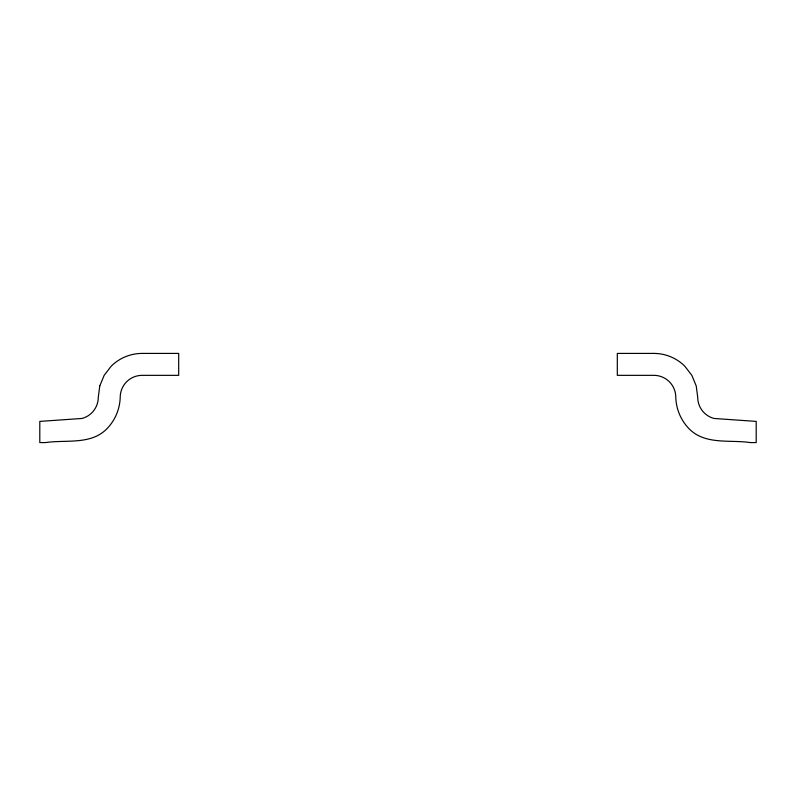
<?xml version="1.0" encoding="UTF-8"?>
<svg xmlns="http://www.w3.org/2000/svg" width="796" height="796" viewBox="0 0 796 796"><rect width="100%" height="100%" fill="white"/><g stroke="black" fill="none" stroke-linecap="round" stroke-linejoin="round"><path stroke-width="1.19" d="M99.779 385.921L98.286 397.274A21.93 21.93 0 0 1 82.028 418.457L39.8 421.402L39.8 442.586L45.472 442.586C66.237 439.491 91.311 445.312 107.37 428.288C115.311 419.87 119.878 408.845 120.216 397.274A21.93 21.93 0 0 1 142.146 375.344L178.692 375.344L178.692 353.414L142.146 353.414A43.86 43.86 0 0 0 111.132 366.26L104.157 375.344L99.779 385.921M653.854 353.414L617.308 353.414L617.308 375.344L653.854 375.344A21.93 21.93 0 0 1 675.784 397.274C676.122 408.845 680.689 419.87 688.63 428.288C704.689 445.312 729.763 439.491 750.529 442.586L756.2 442.586L756.2 421.402L713.972 418.457A21.93 21.93 0 0 1 697.714 397.274L696.221 385.921L691.843 375.344L684.868 366.26A43.86 43.86 0 0 0 653.854 353.414"/></g></svg>
